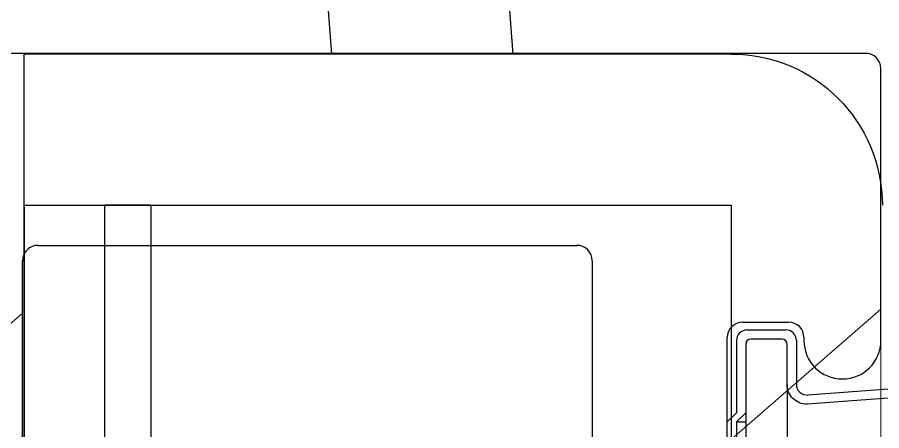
# Model space of a CAD drawing. Extents: x -82 to 113, y -82 to 93.
# Drawn here: x 6.962 to 7.525, y 71.419 to 71.688 of the extents above; entities that cross this region are included whole.
import ezdxf

# ---------------------------------------------------------------- set-up
doc = ezdxf.new("R2010")
doc.units = 0
doc.header["$MEASUREMENT"] = 0
doc.linetypes.add('SLD-Solid', pattern=[0])
doc.layers.get('0').update_dxf_attribs({"linetype": 'CONTINUOUS'})
for name, color, linetype in [('1', 7, 'CONTINUOUS'), ('INERTIA', 7, 'CONTINUOUS'), ('VENT', 5, 'CONTINUOUS')]:
    doc.layers.add(name, color=color, linetype=linetype)

# ---------------------------------------------------------------- blocks, each defined once
blk = doc.blocks.new('Q250T190')
for p, q in [((-0.06300049999998691, 0.1809999999999974), (-0.05253921128166894, 0.04051983721100072)), ((-0.05700050000001511, 0.1809999999999974), (-0.04650049999997918, 0.03999999999999915)), ((0.06300049999998691, 0.1809999999999974), (0.05253921128166894, 0.04051983721100072)), ((0.05700050000001511, 0.1797619999999966), (0.05700050000001511, 0.1718690000000009)), ((0.05700050000001511, 0.1718690000000009), (0.04650049999997918, 0.03999999999999915)), ((-0.08800050000002102, 0.03300000000000125), (-0.05951988240082073, 0.03300000000000125)), ((0.05951988240082073, 0.03300000000000125), (0.08800050000002102, 0.03300000000000125)), ((-0.09500049999996918, 0.0009999999999976694), (-0.09500049999996918, 0.02599999999999625)), ((-0.0889994999999999, 0.02349999999999852), (-0.0889994999999999, 0.003500000000002501)), ((-0.05950050000001283, 0.02700000000000102), (-0.08549949999996898, 0.02700000000000102)), ((-0.05950050000001283, 0.02700000000000102), (0.08549950000002582, 0.02700000000000102)), ((0.0889994999999999, 0.003500000000002501), (0.0889994999999999, 0.02349999999999852)), ((0.09500050000002602, 0.02599999999999625), (0.09500050000002602, 0.0009999999999976694)), ((-0.08549949999996898, 0), (0.08549950000002582, 0)), ((-0.03500050000002375, -0.006000000000000227), (-0.04099949999999808, 0)), ((-0.03500050000002375, -0.006000000000000227), (-0.03500050000002375, 0)), ((-0.08800050000002102, -0.006000000000000227), (-0.04099949999999808, -0.006000000000000227)), ((-0.03500050000002375, -0.01200000000000045), (-0.04099949999999808, -0.006000000000000227)), ((-0.03500050000002375, -0.006000000000000227), (0.08800050000002102, -0.006000000000000227)), ((0.03499950000002627, -0.01200000000000045), (0.03499950000002627, -0.006000000000000227)), ((0.03499950000002627, -0.01200000000000045), (-0.03500050000002375, -0.01200000000000045))]:
    blk.add_line(p, q)
for centre, radius, start, end in [((-4.999999987376214e-07, 0.1809999999999974), 0.063, 0, 180), ((-4.999999987376214e-07, 0.180380999999997), 0.057003, 359.3779300000001, 179.3779139999998), ((-0.05951988240082073, 0.03999999999999915), 0.006999999999999999, 270, 4.258846122170237), ((0.05950050000001283, 0.03999999999999915), 0.013, 180, 270), ((0.05951988240082073, 0.03999999999999915), 0.006999999999999999, 175.7411538778298, 270), ((-0.08800050000002102, 0.02599999999999625), 0.007, 90, 180.0000149999999), ((-0.08549949999996898, 0.02349999999999852), 0.0035, 90, 179.9999850000001), ((-0.08800050000002102, 0.0009999999999976694), 0.007, 180, 270), ((-0.08549949999996898, 0.003500000000002501), 0.0035, 180, 270), ((0.08549950000002582, 0.003500000000002501), 0.0035, 270, 0), ((0.08800050000002102, 0.0009999999999976694), 0.007, 270, 0)]:
    blk.add_arc(centre, radius, start, end)
at = {"extrusion": (0, 0, -1)}
for centre, radius, start, end in [((0.05950050000001283, 0.03999999999999915), 0.013, 180, 270.0000610000009), ((-0.08800050000002102, 0.02599999999999625), 0.007, 90, 179.9999850000001), ((-0.08549950000002582, 0.02349999999999852), 0.0035, 90, 180.0000149999999)]:
    blk.add_arc(centre, radius, start, end, dxfattribs=at)
blk = doc.blocks.new('no 10 1 in')
at = {"color": 7, "linetype": 'SLD-Solid', "lineweight": 15}
for p, q in [((0, 0.1809999940726215), (0, -0.1809999940726215)), ((0, -0.1809999940726215), (0.09893168609107761, -0.09499999921857238))]:
    blk.add_line(p, q, dxfattribs=at)
blk = doc.blocks.new('NO 10 500')
at = {"color": 7, "linetype": 'SLD-Solid', "lineweight": 15}
for p, q in [((0, 0.1808935234878746), (0, -0.1808935234878746)), ((0, -0.1808935234878746), (0.09887349098158893, -0.09494411686608828))]:
    blk.add_line(p, q, dxfattribs=at)
blk = doc.blocks.new('HINGENEW00NEW00NEW00NEW00NEW00N')
at = {"layer": '1', "color": 1, "linetype": 'Continuous'}
for p, q in [((0.53033214, 0.23233075), (0.51298574, 0.001023595)), ((0.3945438440955416, 0.001023595), (0.4005393313092306, 0.0809709212424291)), ((0.2525354271, 0.001023595), (0.7131653171, 0.001023595)), ((0.7131653171, -1.31), (0.7131653171, 0.001023595)), ((0.7131653171, -0.097401581), (0.2525354271, -0.097401581)), ((0.2525354271, -0.097401581), (0.2525354271, -0.68401571)), ((0.6304882171, -0.097401581), (0.6304882171, -0.68007878)), ((0.6304882171, -0.097401581), (0.6604881771, -0.097401581)), ((0.6604881771, -0.68007878), (0.6604881771, -0.097401581)), ((0.7131653171, -0.098321024), (0.7131653171, -0.68007878))]:
    blk.add_line(p, q, dxfattribs=at)
blk.add_arc((0.2525354271, -0.097401573), 0.098425197, 90, 180, dxfattribs=at)
blk = doc.blocks.new('3203-1_Sash_Component')
for p, q in [((0.1239988047525913, 3.063992173670003), (-0.05300119524735081, 3.063992173670003)), ((-0.06300119524735237, 3.053992173670003), (-0.06300119524735237, 0.009990515706761016)), ((0.1489988047524548, 3.038898425842675), (0.1489988047524548, 3.038992173669798)), ((0.1219988047526386, 3.013898425842698), (0.1239988047525913, 3.013898425842698)), ((0.1119988047524203, 2.973929634558389), (0.1119988047526476, 3.003898425842707)), ((0.3019987856094304, 2.963929634558512), (0.1219988047526386, 2.963929634558398)), ((0.07199880475264919, 2.875992173670003), (1.218999015767196, 2.875992173670003)), ((0.06199880475264763, 2.514976691819991), (0.06199880475264763, 2.865992173670003)), ((1.219000494854168, 2.505146343238176), (0.0720002838396212, 2.504976691929375))]:
    blk.add_line(p, q)
for centre, radius, start, end in [((-0.0530011952473517, 3.053992173670002), 0.01000000000000068, 89.99999999999491, 179.9999999999949), ((0.1239988047523355, 3.038992173669883), 0.02500000000011937, 359.9999999998046, 89.99999999941376), ((0.1239988047524847, 3.038898425842668), 0.02499999999997016, 270.0000000002443, 1.628443996911264e-11), ((0.1219988047526386, 3.003898425842707), 0.009999999999990905, 90, 180), ((0.1219988047525391, 2.973929634558517), 0.0100000000001188, 180.0000000007329, 270.00000000057), ((0.0719988047526483, 2.865992173670002), 0.01000000000000068, 89.99999999999491, 179.9999999999949), ((0.0719988047526483, 2.514976691819991), 0.01000000000000064, 180.0000000000026, 270.0084745441389)]:
    blk.add_arc(centre, radius, start, end)
blk = doc.blocks.new('3203_Sash_Assembly')
blk.add_blockref('3203-1_Sash_Component', (0, 0))

msp = doc.modelspace()

# ---------------------------------------------------------------- block references
at = {"rotation": 270}
msp.add_blockref('Q250T190', (7.436368111461861, 71.3896629984705), dxfattribs=at)
at = {"layer": 'INERTIA', "color": 1, "xscale": -1, "zscale": -1}
msp.add_blockref('HINGENEW00NEW00NEW00NEW00NEW00N', (7.679526994482988, 71.6631584898919), dxfattribs=at)
at = {"layer": 'INERTIA', "rotation": 180}
for name, p in [('no 10 1 in', (7.52445826194023, 71.31712371845236)), ('NO 10 500', (6.9653365972159, 71.31466213322017))]:
    msp.add_blockref(name, p, dxfattribs=at)
at = {"layer": 'VENT', "rotation": 270}
msp.add_blockref('3203_Sash_Assembly', (4.460438476903406, 71.60166229365153), dxfattribs=at)

doc.saveas('drawing.dxf')
